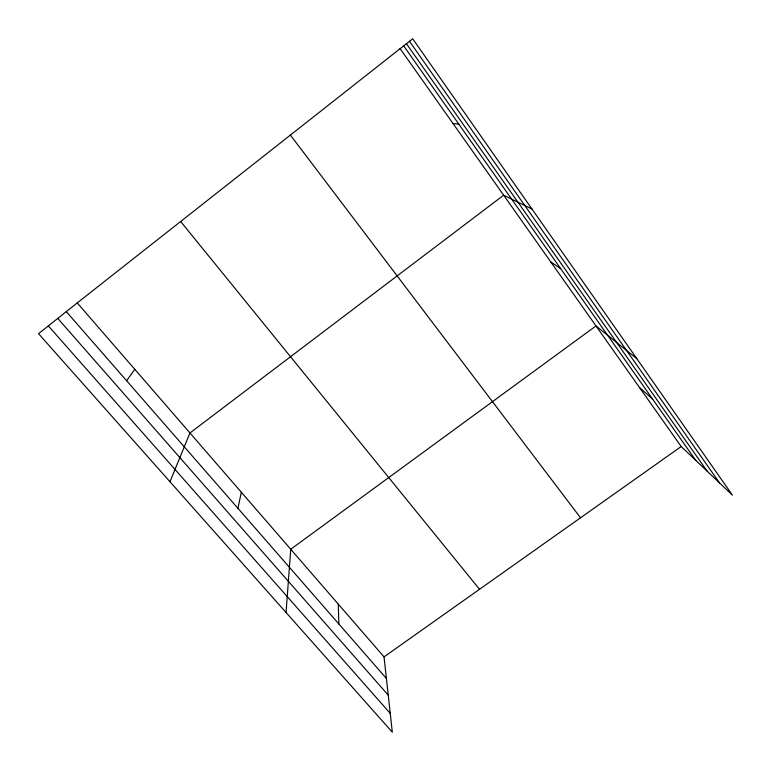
<?xml version="1.0" encoding="UTF-8"?>
<svg xmlns="http://www.w3.org/2000/svg" width="771" height="771" viewBox="0 0 771 771"><rect width="100%" height="100%" fill="white"/><g stroke="black" fill="none" stroke-linecap="round" stroke-linejoin="round"><path stroke-width="1.16" d="M286.06 612.511L290.744 549.26L595.993 325.931L636.865 358.727M237.921 508.291L241.342 492.255M169.967 481.73L189.945 432.965L503.646 195.198L531.98 209.037M126.598 380.71L134.79 369.319M77.245 302.916L38.55 333.689L392.323 732.219L384.025 656.892L77.245 302.916L412.697 38.781L732.45 495.165L681.188 446.534L400.024 48.496M384.025 656.892L681.188 446.534M452.982 123.466L458.87 124.208M550.773 261.909L560.662 268.636M639.438 387.418L652.613 399.108M48.351 325.902L390.251 713.387M57.767 318.413L388.237 695.143M66.306 311.619L386.396 678.461M180.616 221.441L479.523 589.295M290.31 134.973L580.524 517.794M403.59 45.759L695.808 460.393M409.468 41.258L719.584 482.954M406.384 43.619L707.152 471.158M338.267 604.098L338.864 623.97"/></g></svg>
